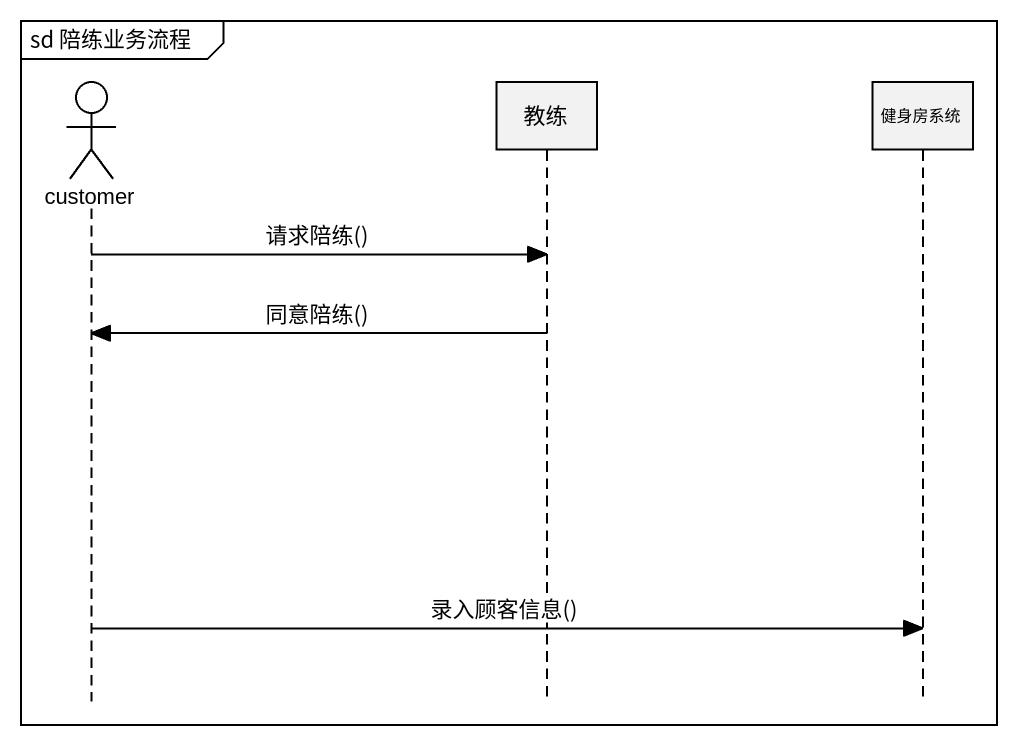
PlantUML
@startuml
mainframe sd 陪练业务流程
hide footbox
actor customer
participant 教练
participant 健身房系统

customer -> 教练 : 请求陪练()
教练 -> customer : 同意陪练()
customer -> 健身房系统 : 录入顾客信息()
@enduml
